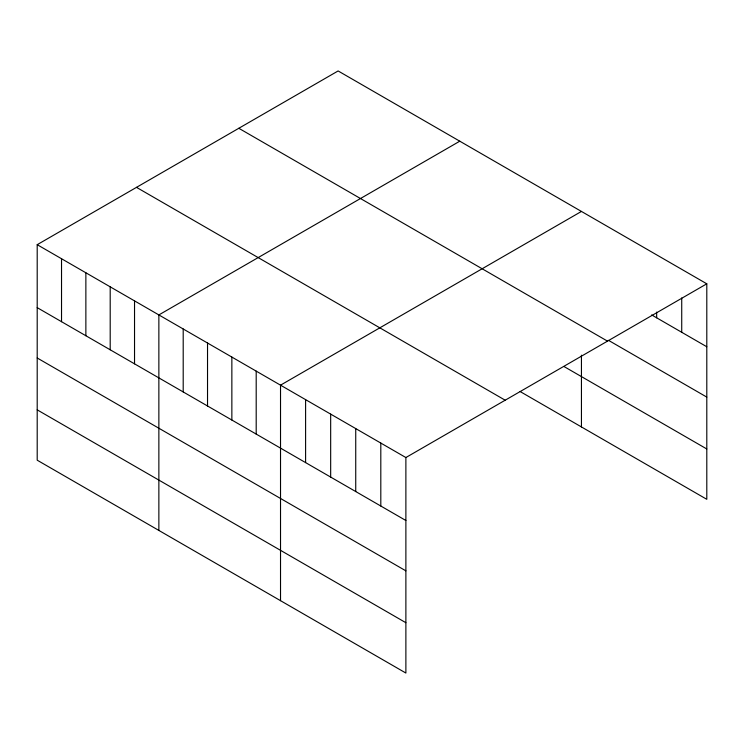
<?xml version="1.0" encoding="UTF-8"?>
<svg xmlns="http://www.w3.org/2000/svg" width="744" height="744" viewBox="0 0 744 744"><rect width="100%" height="100%" fill="white"/><g stroke="black" fill="none" stroke-linecap="round" stroke-linejoin="round"><path stroke-width="1.12" d="M37.2 244.683L405.88 457.541L405.88 673.05L37.2 460.192L37.2 244.683L338.12 70.95L706.8 283.808L706.8 499.317L520.13 391.539M459.783 141.193L158.863 314.926L158.863 530.435M581.445 211.436L280.525 385.169L280.525 600.678M405.88 457.541L706.8 283.808M651.642 314.917L706.8 346.76M608.527 340.361L706.8 397.101M238.815 128.284L607.495 341.133M563.933 366.485L706.8 448.976M136.505 187.358L505.185 400.207M37.2 307.644L405.88 520.502M37.2 357.985L405.88 570.843M37.2 409.851L405.88 622.709M681.727 297.944L681.727 332.289M656.664 312.089L656.664 317.809M581.445 355.176L581.445 426.944M380.807 443.071L380.807 506.022M355.734 428.591L355.734 491.551M330.671 414.12L330.671 477.071M305.598 399.64L305.598 462.601M256.196 371.126L256.196 434.078M231.858 357.074L231.858 420.034M207.53 343.021L207.53 405.982M183.201 328.978L183.201 391.93M134.534 300.883L134.534 363.835M110.196 286.831L110.196 349.792M85.867 272.788L85.867 335.739M61.529 258.735L61.529 321.696"/></g></svg>
